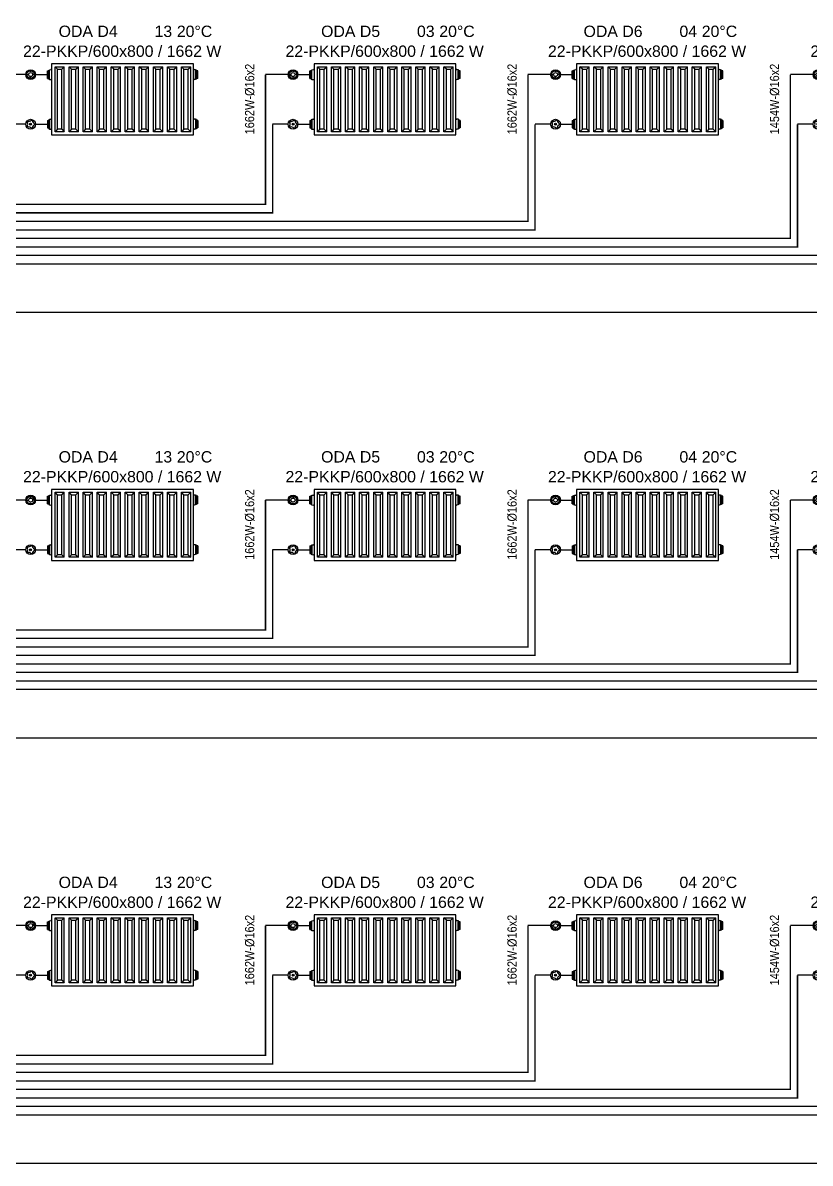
# Model space of a CAD drawing. Header units: centimetres. Extents: x -797 to 10101, y -12981 to 1521.
# Drawn here: x 5925 to 6480, y -3300 to -2496 of the extents above; entities that cross this region are included whole.
import ezdxf
from ezdxf.enums import TextEntityAlignment as Align

# ---------------------------------------------------------------- set-up
doc = ezdxf.new("R2010")
doc.units = ezdxf.units.CM
doc.linetypes.add('DASHED', pattern=[1.524, 1.27, -0.254])
doc.linetypes.add('ISITMA DONUS HATTI', pattern=[1.66, 1.57, -0.02, -0.07])
for name, color, linetype in [('MTY-ISITMA-DONUS-BORU', 30, 'ISITMA DONUS HATTI'), ('MTY-ISITMA-GIDIS-BORU', 10, 'Continuous'), ('MTY-RADYATÖR', 2, 'Continuous'), ('ROTAS-ISITMA-CAP', 41, 'Continuous'), ('ROTAS-ISITMA-DONUS', 30, 'DASHED'), ('ROTAS-ISITMA-GIDIS', 10, 'Continuous'), ('ROTAS-KAT-BANDI', 8, 'Continuous'), ('ROTAS-MASKE', 7, 'Continuous'), ('ROTAS-RADYATOR', 2, 'Continuous')]:
    doc.layers.add(name, color=color, linetype=linetype)
doc.styles.add('MTYCAPLT', font='arial.ttf', dxfattribs={"width": 0.65, "height": 1})
doc.styles.add('ROTAS', font='arial.ttf')

# ---------------------------------------------------------------- blocks, each defined once
blk = doc.blocks.new('MTY-RADYATOR KOLON')
at = {"layer": 'MTY-ISITMA-DONUS-BORU'}
for p, q in [((11, 22.5), (0, 22.5)), ((17.91, 22.5), (26.29, 22.5))]:
    blk.add_line(p, q, dxfattribs=at)
at = {"layer": 'MTY-ISITMA-GIDIS-BORU'}
for p, q in [((11, 57.5), (-5, 57.5)), ((17.91, 57.5), (26.29, 57.5))]:
    blk.add_line(p, q, dxfattribs=at)
at = {"layer": 'MTY-RADYATÖR', "color": 15}
for p, q in [((11.73, 57.5), (12.54, 57.5)), ((12.32, 58.39), (11.94, 58.54)), ((12.32, 56.61), (11.94, 56.46)), ((12.82, 59.14), (12.53, 59.42)), ((13.41, 60.01), (13.57, 59.64)), ((14.45, 60.22), (14.45, 59.41)), ((15.5, 60.01), (15.34, 59.64)), ((16.09, 59.14), (16.38, 59.42)), ((17.17, 57.5), (16.37, 57.5)), ((16.59, 58.39), (16.97, 58.54)), ((16.59, 56.61), (16.97, 56.46)), ((26.29, 60.16), (27.21, 60.16)), ((26.29, 58.83), (26.29, 60.16)), ((26.29, 58.83), (27.21, 58.83)), ((26.29, 56.17), (26.29, 58.83)), ((27.21, 60.16), (27.21, 60.72)), ((27.21, 60.72), (27.78, 60.72)), ((27.21, 58.83), (27.21, 60.16)), ((27.21, 56.17), (27.21, 58.83)), ((27.78, 60.95), (28.76, 61.02)), ((27.78, 60.72), (27.78, 60.95)), ((27.78, 54.28), (27.78, 60.72)), ((31.64, 17.21), (31.64, 63)), ((31.64, 63), (38.2, 63)), ((33.39, 61.25), (31.64, 63)), ((33.39, 18.96), (33.39, 61.25)), ((33.39, 61.25), (36.46, 61.25)), ((36.46, 61.25), (38.2, 63)), ((36.46, 18.96), (36.46, 61.25)), ((38.2, 17.21), (38.2, 63)), ((41.55, 17.21), (41.55, 63)), ((43.29, 61.25), (41.55, 63)), ((41.55, 63), (48.11, 63)), ((43.29, 18.96), (43.29, 61.25)), ((43.29, 61.25), (46.36, 61.25)), ((46.36, 61.25), (48.11, 63)), ((46.36, 18.96), (46.36, 61.25)), ((48.11, 17.21), (48.11, 63)), ((51.45, 17.21), (51.45, 63)), ((53.2, 61.25), (51.45, 63)), ((51.45, 63), (58.01, 63)), ((53.2, 18.96), (53.2, 61.25)), ((53.2, 61.25), (56.26, 61.25)), ((56.26, 61.25), (58.01, 63)), ((56.26, 18.96), (56.26, 61.25)), ((58.01, 17.21), (58.01, 63)), ((61.36, 17.21), (61.36, 63)), ((61.36, 63), (67.91, 63)), ((63.1, 61.25), (61.36, 63)), ((63.1, 18.96), (63.1, 61.25)), ((63.1, 61.25), (66.17, 61.25)), ((66.17, 61.25), (67.91, 63)), ((66.17, 18.96), (66.17, 61.25)), ((67.91, 17.21), (67.91, 63)), ((71.26, 17.21), (71.26, 63)), ((71.26, 63), (77.82, 63)), ((73, 61.25), (71.26, 63)), ((73, 18.96), (73, 61.25)), ((73, 61.25), (76.07, 61.25)), ((76.07, 61.25), (77.82, 63)), ((76.07, 18.96), (76.07, 61.25)), ((77.82, 17.21), (77.82, 63)), ((81.16, 17.21), (81.16, 63)), ((81.16, 63), (87.72, 63)), ((82.91, 61.25), (81.16, 63)), ((82.91, 18.96), (82.91, 61.25)), ((82.91, 61.25), (85.97, 61.25)), ((85.97, 61.25), (87.72, 63)), ((85.97, 18.96), (85.97, 61.25)), ((87.72, 17.21), (87.72, 63)), ((91.07, 17.21), (91.07, 63)), ((91.07, 63), (97.62, 63)), ((92.81, 61.25), (91.07, 63)), ((92.81, 18.96), (92.81, 61.25)), ((92.81, 61.25), (95.88, 61.25)), ((95.88, 61.25), (97.62, 63)), ((95.88, 18.96), (95.88, 61.25)), ((97.62, 17.21), (97.62, 63)), ((100.97, 17.21), (100.97, 63)), ((100.97, 63), (107.53, 63)), ((102.72, 61.25), (100.97, 63)), ((102.72, 18.96), (102.72, 61.25)), ((102.72, 61.25), (105.78, 61.25)), ((105.78, 61.25), (107.53, 63)), ((105.78, 18.96), (105.78, 61.25)), ((107.53, 17.21), (107.53, 63)), ((110.87, 17.21), (110.87, 63)), ((110.87, 63), (117.43, 63)), ((112.62, 61.25), (110.87, 63)), ((112.62, 18.96), (112.62, 61.25)), ((112.62, 61.25), (115.69, 61.25)), ((115.69, 61.25), (117.43, 63)), ((115.69, 18.96), (115.69, 61.25)), ((117.43, 17.21), (117.43, 63)), ((120.78, 17.21), (120.78, 63)), ((120.78, 63), (127.33, 63)), ((122.52, 61.25), (120.78, 63)), ((122.52, 18.96), (122.52, 61.25)), ((122.52, 61.25), (125.59, 61.25)), ((125.59, 61.25), (127.33, 63)), ((125.59, 18.96), (125.59, 61.25)), ((127.33, 17.21), (127.33, 63)), ((130.78, 60.95), (129.81, 61.02)), ((130.78, 60.72), (130.78, 60.95)), ((130.78, 54.28), (130.78, 60.72)), ((131.36, 60.72), (130.78, 60.72)), ((131.36, 60.16), (131.36, 60.72)), ((132.28, 60.16), (131.36, 60.16)), ((131.36, 58.83), (131.36, 60.16)), ((132.28, 58.83), (131.36, 58.83)), ((131.36, 56.17), (131.36, 58.83)), ((132.28, 58.83), (132.28, 60.16)), ((132.28, 56.17), (132.28, 58.83)), ((12.82, 55.86), (12.53, 55.58)), ((13.41, 54.99), (13.57, 55.36)), ((14.45, 54.78), (14.45, 55.59)), ((15.5, 54.99), (15.34, 55.36)), ((16.09, 55.86), (16.38, 55.58)), ((26.29, 56.17), (27.21, 56.17)), ((26.29, 54.84), (26.29, 56.17)), ((26.29, 54.84), (27.21, 54.84)), ((27.21, 54.84), (27.21, 56.17)), ((27.21, 54.28), (27.21, 54.84)), ((27.21, 54.28), (27.78, 54.28)), ((27.78, 54.05), (27.78, 54.28)), ((27.78, 54.05), (28.76, 53.98)), ((130.78, 54.05), (129.81, 53.98)), ((131.36, 54.28), (130.78, 54.28)), ((130.78, 54.05), (130.78, 54.28)), ((132.28, 56.17), (131.36, 56.17)), ((131.36, 54.84), (131.36, 56.17)), ((132.28, 54.84), (131.36, 54.84)), ((131.36, 54.28), (131.36, 54.84)), ((132.28, 54.84), (132.28, 56.17)), ((26.29, 25.16), (27.21, 25.16)), ((26.29, 25.16), (26.29, 23.83)), ((27.21, 25.72), (27.78, 25.72)), ((27.21, 25.72), (27.21, 25.16)), ((27.21, 25.16), (27.21, 23.83)), ((27.78, 25.95), (28.76, 26.02)), ((27.78, 25.95), (27.78, 25.72)), ((27.78, 25.72), (27.78, 19.28)), ((130.78, 25.95), (129.81, 26.02)), ((130.78, 25.95), (130.78, 25.72)), ((130.78, 25.72), (130.78, 19.28)), ((131.36, 25.72), (130.78, 25.72)), ((131.36, 25.72), (131.36, 25.16)), ((132.28, 25.16), (131.36, 25.16)), ((131.36, 25.16), (131.36, 23.83)), ((132.28, 25.16), (132.28, 23.83)), ((15.15, 22.5), (13.76, 22.5)), ((26.29, 23.83), (27.21, 23.83)), ((26.29, 23.83), (26.29, 21.17)), ((26.29, 21.17), (27.21, 21.17)), ((26.29, 21.17), (26.29, 19.84)), ((26.29, 19.84), (27.21, 19.84)), ((27.21, 23.83), (27.21, 21.17)), ((27.21, 21.17), (27.21, 19.84)), ((27.21, 19.84), (27.21, 19.28)), ((27.21, 19.28), (27.78, 19.28)), ((27.78, 19.28), (27.78, 19.05)), ((27.78, 19.05), (28.76, 18.98)), ((33.39, 18.96), (31.64, 17.21)), ((38.2, 17.21), (31.64, 17.21)), ((36.46, 18.96), (33.39, 18.96)), ((36.46, 18.96), (38.2, 17.21)), ((43.29, 18.96), (41.55, 17.21)), ((48.11, 17.21), (41.55, 17.21)), ((46.36, 18.96), (43.29, 18.96)), ((46.36, 18.96), (48.11, 17.21)), ((53.2, 18.96), (51.45, 17.21)), ((58.01, 17.21), (51.45, 17.21)), ((56.26, 18.96), (53.2, 18.96)), ((56.26, 18.96), (58.01, 17.21)), ((63.1, 18.96), (61.36, 17.21)), ((67.91, 17.21), (61.36, 17.21)), ((66.17, 18.96), (63.1, 18.96)), ((66.17, 18.96), (67.91, 17.21)), ((73, 18.96), (71.26, 17.21)), ((77.82, 17.21), (71.26, 17.21)), ((76.07, 18.96), (73, 18.96)), ((76.07, 18.96), (77.82, 17.21)), ((82.91, 18.96), (81.16, 17.21)), ((87.72, 17.21), (81.16, 17.21)), ((85.97, 18.96), (82.91, 18.96)), ((85.97, 18.96), (87.72, 17.21)), ((92.81, 18.96), (91.07, 17.21)), ((97.62, 17.21), (91.07, 17.21)), ((95.88, 18.96), (92.81, 18.96)), ((95.88, 18.96), (97.62, 17.21)), ((102.72, 18.96), (100.97, 17.21)), ((107.53, 17.21), (100.97, 17.21)), ((105.78, 18.96), (102.72, 18.96)), ((105.78, 18.96), (107.53, 17.21)), ((112.62, 18.96), (110.87, 17.21)), ((117.43, 17.21), (110.87, 17.21)), ((115.69, 18.96), (112.62, 18.96)), ((115.69, 18.96), (117.43, 17.21)), ((122.52, 18.96), (120.78, 17.21)), ((127.33, 17.21), (120.78, 17.21)), ((125.59, 18.96), (122.52, 18.96)), ((125.59, 18.96), (127.33, 17.21)), ((130.78, 19.05), (129.81, 18.98)), ((130.78, 19.28), (130.78, 19.05)), ((131.36, 19.28), (130.78, 19.28)), ((132.28, 23.83), (131.36, 23.83)), ((131.36, 23.83), (131.36, 21.17)), ((132.28, 21.17), (131.36, 21.17)), ((131.36, 21.17), (131.36, 19.84)), ((132.28, 19.84), (131.36, 19.84)), ((131.36, 19.84), (131.36, 19.28)), ((132.28, 23.83), (132.28, 21.17)), ((132.28, 21.17), (132.28, 19.84))]:
    blk.add_line(p, q, dxfattribs=at)
blk.add_lwpolyline([(129.28, 65), (29.28, 65), (29.28, 15), (129.28, 15)], close=True, dxfattribs=at)
for centre, radius in [((14.45, 57.5), 3.45), ((14.45, 57.5), 2.72), ((14.45, 57.5), 1.41), ((14.45, 22.5), 3.45), ((14.45, 22.5), 0.697)]:
    blk.add_circle(centre, radius, dxfattribs=at)
for centre, radius, start, end in [((28.72, 61.59), 0.575, 274, 350), ((129.85, 61.59), 0.575, 190, 266), ((28.72, 53.41), 0.575, 10, 86), ((129.85, 53.41), 0.575, 94, 170), ((12.56, 23.88), 0.622, 108, 180), ((12.51, 28.48), 4.01, 267.95709, 308.04291), ((15.18, 24.73), 0.622, 36, 108), ((18.46, 25.41), 2.8, 186.53646, 245.46354), ((28.72, 26.59), 0.575, 274, 350), ((129.85, 26.59), 0.575, 190, 266), ((10.28, 22.5), 2.15, 320.25319, 39.74681), ((12.56, 21.12), 0.622, 180, 252), ((13.06, 18.2), 2.44, 37.61136, 106.38864), ((15.18, 20.27), 0.622, 252, 324), ((18.28, 19.72), 2.6, 112.11155, 175.88845), ((16.79, 22.5), 0.622, 324, 36), ((28.72, 18.41), 0.575, 10, 86), ((129.85, 18.41), 0.575, 94, 170)]:
    blk.add_arc(centre, radius, start, end, dxfattribs=at)
at = {"layer": 'MTY-RADYATÖR', "color": 2, "style": 'MTYCAPLT', "width": 0.65}
for tag, p, height in [('MAHAL_001', (63.47, 86), 10), ('RAD_001', (69.58, 72.5), 10), ('NO_001', (33.87, 42.17), 15), ('DERECE_001', (86.3, 32.45), 10)]:
    blk.add_attdef(tag, p, '', height=height, dxfattribs=at)

msp = doc.modelspace()

# ---------------------------------------------------------------- linework, layer by layer
at = {"layer": 'ROTAS-ISITMA-DONUS', "ltscale": 12, "const_width": 1}
for points in [[(5164, -2565), (5164, -2666), (6656, -2666), (6656, -2567.5)], [(5178, -2565), (5178, -2654), (6471, -2654), (6471, -2567.5)], [(5192, -2565), (5192, -2642), (6286, -2642), (6286, -2567.5)], [(5206, -2565), (5206, -2630), (6101, -2630), (6101, -2567.5)], [(5164, -2865), (5164, -2966), (6656, -2966), (6656, -2867.5)], [(5178, -2865), (5178, -2954), (6471, -2954), (6471, -2867.5)], [(5192, -2865), (5192, -2942), (6286, -2942), (6286, -2867.5)], [(5206, -2865), (5206, -2930), (6101, -2930), (6101, -2867.5)], [(5164, -3165), (5164, -3266), (6656, -3266), (6656, -3167.5)], [(5178, -3165), (5178, -3254), (6471, -3254), (6471, -3167.5)], [(5192, -3165), (5192, -3242), (6286, -3242), (6286, -3167.5)], [(5206, -3165), (5206, -3230), (6101, -3230), (6101, -3167.5)]]:
    msp.add_lwpolyline(points, dxfattribs=at)
at = {"layer": 'ROTAS-ISITMA-GIDIS', "const_width": 1}
for points in [[(5170, -2565), (5170, -2660), (6651, -2660), (6651, -2532.5)], [(5184, -2565), (5184, -2648), (6466, -2648), (6466, -2532.5)], [(5198, -2565), (5198, -2636), (6281, -2636), (6281, -2532.5)], [(5212, -2565), (5212, -2624), (6096, -2624), (6096, -2532.5)], [(5170, -2865), (5170, -2960), (6651, -2960), (6651, -2832.5)], [(5184, -2865), (5184, -2948), (6466, -2948), (6466, -2832.5)], [(5198, -2865), (5198, -2936), (6281, -2936), (6281, -2832.5)], [(5212, -2865), (5212, -2924), (6096, -2924), (6096, -2832.5)], [(5170, -3165), (5170, -3260), (6651, -3260), (6651, -3132.5)], [(5184, -3165), (5184, -3248), (6466, -3248), (6466, -3132.5)], [(5198, -3165), (5198, -3236), (6281, -3236), (6281, -3132.5)], [(5212, -3165), (5212, -3224), (6096, -3224), (6096, -3132.5)]]:
    msp.add_lwpolyline(points, dxfattribs=at)
at = {"layer": 'ROTAS-KAT-BANDI'}
for points in [[(2000, -2700), (7400, -2700)], [(2000, -3000), (7400, -3000)], [(2000, -3300), (7400, -3300)]]:
    msp.add_lwpolyline(points, dxfattribs=at)

# ---------------------------------------------------------------- block references
at = {"layer": 'ROTAS-RADYATOR'}
ref = msp.add_blockref('MTY-RADYATOR KOLON', (6471, -2590), dxfattribs=at)
ref.add_attrib('RAD_001', '22-PKKP/600x700 / 1454 W', dxfattribs={"layer": 'MTY-RADYATÖR', "color": 2, "height": 8, "style": 'MTYCAPLT'}).set_placement((6550, -2516), align=Align.MIDDLE_CENTER)
ref.add_attrib('NO_001', '02', dxfattribs={"layer": 'MTY-RADYATÖR', "color": 2, "height": 8, "style": 'MTYCAPLT'}).set_placement((6579, -2502), align=Align.MIDDLE_CENTER)
ref.add_attrib('DERECE_001', '20°C', dxfattribs={"layer": 'MTY-RADYATÖR', "color": 2, "height": 8, "style": 'MTYCAPLT'}).set_placement((6601, -2502), align=Align.MIDDLE_CENTER)
ref.add_attrib('MAHAL_001', 'SALON D7', dxfattribs={"layer": 'MTY-RADYATÖR', "color": 2, "height": 8, "style": 'MTYCAPLT'}).set_placement((6526, -2502), align=Align.MIDDLE_CENTER)
ref = msp.add_blockref('MTY-RADYATOR KOLON', (6471, -2890), dxfattribs=at)
ref.add_attrib('RAD_001', '22-PKKP/600x700 / 1454 W', dxfattribs={"layer": 'MTY-RADYATÖR', "color": 2, "height": 8, "style": 'MTYCAPLT'}).set_placement((6550, -2816), align=Align.MIDDLE_CENTER)
ref.add_attrib('NO_001', '02', dxfattribs={"layer": 'MTY-RADYATÖR', "color": 2, "height": 8, "style": 'MTYCAPLT'}).set_placement((6579, -2802), align=Align.MIDDLE_CENTER)
ref.add_attrib('DERECE_001', '20°C', dxfattribs={"layer": 'MTY-RADYATÖR', "color": 2, "height": 8, "style": 'MTYCAPLT'}).set_placement((6601, -2802), align=Align.MIDDLE_CENTER)
ref.add_attrib('MAHAL_001', 'SALON D7', dxfattribs={"layer": 'MTY-RADYATÖR', "color": 2, "height": 8, "style": 'MTYCAPLT'}).set_placement((6526, -2802), align=Align.MIDDLE_CENTER)
ref = msp.add_blockref('MTY-RADYATOR KOLON', (6471, -3190), dxfattribs=at)
ref.add_attrib('RAD_001', '22-PKKP/600x700 / 1454 W', dxfattribs={"layer": 'MTY-RADYATÖR', "color": 2, "height": 8, "style": 'MTYCAPLT'}).set_placement((6550, -3116), align=Align.MIDDLE_CENTER)
ref.add_attrib('NO_001', '02', dxfattribs={"layer": 'MTY-RADYATÖR', "color": 2, "height": 8, "style": 'MTYCAPLT'}).set_placement((6579, -3102), align=Align.MIDDLE_CENTER)
ref.add_attrib('DERECE_001', '20°C', dxfattribs={"layer": 'MTY-RADYATÖR', "color": 2, "height": 8, "style": 'MTYCAPLT'}).set_placement((6601, -3102), align=Align.MIDDLE_CENTER)
ref.add_attrib('MAHAL_001', 'SALON D7', dxfattribs={"layer": 'MTY-RADYATÖR', "color": 2, "height": 8, "style": 'MTYCAPLT'}).set_placement((6526, -3102), align=Align.MIDDLE_CENTER)

# ---------------------------------------------------------------- wipeouts: each hides what was drawn before it
for points in [[(5933.4, -2522), (6052.6, -2522), (6052.6, -2510), (5933.4, -2510)], [(6118.4, -2522), (6237.6, -2522), (6237.6, -2510), (6118.4, -2510)], [(6303.4, -2522), (6422.6, -2522), (6422.6, -2510), (6303.4, -2510)], [(5933.4, -2822), (6052.6, -2822), (6052.6, -2810), (5933.4, -2810)], [(6118.4, -2822), (6237.6, -2822), (6237.6, -2810), (6118.4, -2810)], [(6303.4, -2822), (6422.6, -2822), (6422.6, -2810), (6303.4, -2810)], [(5933.4, -3122), (6052.6, -3122), (6052.6, -3110), (5933.4, -3110)], [(6118.4, -3122), (6237.6, -3122), (6237.6, -3110), (6118.4, -3110)], [(6303.4, -3122), (6422.6, -3122), (6422.6, -3110), (6303.4, -3110)]]:
    msp.add_wipeout(points).dxf.layer = 'ROTAS-MASKE'

# ---------------------------------------------------------------- next in the draw order: wipeouts: each hides what was drawn before it
for points in [[(5952.6, -2508), (5985.4, -2508), (5985.4, -2496), (5952.6, -2496)], [(6015.2, -2508), (6028.8, -2508), (6028.8, -2496), (6015.2, -2496)], [(6137.6, -2508), (6170.4, -2508), (6170.4, -2496), (6137.6, -2496)], [(6200.2, -2508), (6213.8, -2508), (6213.8, -2496), (6200.2, -2496)], [(6322.6, -2508), (6355.4, -2508), (6355.4, -2496), (6322.6, -2496)], [(6385.2, -2508), (6398.8, -2508), (6398.8, -2496), (6385.2, -2496)], [(6091.62, -2571.23), (6091.62, -2531.52), (6081.88, -2531.52), (6081.88, -2571.23)], [(6276.62, -2571.23), (6276.62, -2531.52), (6266.88, -2531.52), (6266.88, -2571.23)], [(6461.62, -2571.23), (6461.62, -2531.52), (6451.88, -2531.52), (6451.88, -2571.23)], [(5952.6, -2808), (5985.4, -2808), (5985.4, -2796), (5952.6, -2796)], [(6015.2, -2808), (6028.8, -2808), (6028.8, -2796), (6015.2, -2796)], [(6137.6, -2808), (6170.4, -2808), (6170.4, -2796), (6137.6, -2796)], [(6200.2, -2808), (6213.8, -2808), (6213.8, -2796), (6200.2, -2796)], [(6322.6, -2808), (6355.4, -2808), (6355.4, -2796), (6322.6, -2796)], [(6385.2, -2808), (6398.8, -2808), (6398.8, -2796), (6385.2, -2796)], [(6091.62, -2871.23), (6091.62, -2831.52), (6081.88, -2831.52), (6081.88, -2871.23)], [(6276.62, -2871.23), (6276.62, -2831.52), (6266.88, -2831.52), (6266.88, -2871.23)], [(6461.62, -2871.23), (6461.62, -2831.52), (6451.88, -2831.52), (6451.88, -2871.23)], [(5952.6, -3108), (5985.4, -3108), (5985.4, -3096), (5952.6, -3096)], [(6015.2, -3108), (6028.8, -3108), (6028.8, -3096), (6015.2, -3096)], [(6137.6, -3108), (6170.4, -3108), (6170.4, -3096), (6137.6, -3096)], [(6200.2, -3108), (6213.8, -3108), (6213.8, -3096), (6200.2, -3096)], [(6322.6, -3108), (6355.4, -3108), (6355.4, -3096), (6322.6, -3096)], [(6385.2, -3108), (6398.8, -3108), (6398.8, -3096), (6385.2, -3096)], [(6091.62, -3171.23), (6091.62, -3131.52), (6081.88, -3131.52), (6081.88, -3171.23)], [(6276.62, -3171.23), (6276.62, -3131.52), (6266.88, -3131.52), (6266.88, -3171.23)], [(6461.62, -3171.23), (6461.62, -3131.52), (6451.88, -3131.52), (6451.88, -3171.23)]]:
    msp.add_wipeout(points).dxf.layer = 'ROTAS-MASKE'

# ---------------------------------------------------------------- next in the draw order: texts
at = {"layer": 'ROTAS-ISITMA-CAP', "style": 'ROTAS', "width": 0.85}
for s, p in [('1662W-Ø16x2', (6090, -2549.75)), ('1662W-Ø16x2', (6275, -2549.75)), ('1454W-Ø16x2', (6460, -2549.75)), ('1662W-Ø16x2', (6090, -2849.75)), ('1662W-Ø16x2', (6275, -2849.75)), ('1454W-Ø16x2', (6460, -2849.75)), ('1662W-Ø16x2', (6090, -3149.75)), ('1662W-Ø16x2', (6275, -3149.75)), ('1454W-Ø16x2', (6460, -3149.75))]:
    msp.add_text(s, height=6.5, rotation=90, dxfattribs=at).set_placement(p, align=Align.BOTTOM_CENTER)

# ---------------------------------------------------------------- next in the draw order: wipeouts: each hides what was drawn before it
for points in [[(6032.4, -2508), (6055.6, -2508), (6055.6, -2496), (6032.4, -2496)], [(6217.4, -2508), (6240.6, -2508), (6240.6, -2496), (6217.4, -2496)], [(6402.4, -2508), (6425.6, -2508), (6425.6, -2496), (6402.4, -2496)], [(6032.4, -2808), (6055.6, -2808), (6055.6, -2796), (6032.4, -2796)], [(6217.4, -2808), (6240.6, -2808), (6240.6, -2796), (6217.4, -2796)], [(6402.4, -2808), (6425.6, -2808), (6425.6, -2796), (6402.4, -2796)], [(6032.4, -3108), (6055.6, -3108), (6055.6, -3096), (6032.4, -3096)], [(6217.4, -3108), (6240.6, -3108), (6240.6, -3096), (6217.4, -3096)], [(6402.4, -3108), (6425.6, -3108), (6425.6, -3096), (6402.4, -3096)]]:
    msp.add_wipeout(points).dxf.layer = 'ROTAS-MASKE'

# ---------------------------------------------------------------- next in the draw order: block references
at = {"layer": 'ROTAS-RADYATOR'}
ref = msp.add_blockref('MTY-RADYATOR KOLON', (5916, -2590), dxfattribs=at)
ref.add_attrib('RAD_001', '22-PKKP/600x800 / 1662 W', dxfattribs={"layer": 'MTY-RADYATÖR', "color": 2, "height": 8, "style": 'MTYCAPLT'}).set_placement((5995, -2516), align=Align.MIDDLE_CENTER)
ref.add_attrib('NO_001', '13', dxfattribs={"layer": 'MTY-RADYATÖR', "color": 2, "height": 8, "style": 'MTYCAPLT'}).set_placement((6024, -2502), align=Align.MIDDLE_CENTER)
ref.add_attrib('DERECE_001', '20°C', dxfattribs={"layer": 'MTY-RADYATÖR', "color": 2, "height": 8, "style": 'MTYCAPLT'}).set_placement((6046, -2502), align=Align.MIDDLE_CENTER)
ref.add_attrib('MAHAL_001', 'ODA D4', dxfattribs={"layer": 'MTY-RADYATÖR', "color": 2, "height": 8, "style": 'MTYCAPLT'}).set_placement((5971, -2502), align=Align.MIDDLE_CENTER)
ref = msp.add_blockref('MTY-RADYATOR KOLON', (6101, -2590), dxfattribs=at)
ref.add_attrib('RAD_001', '22-PKKP/600x800 / 1662 W', dxfattribs={"layer": 'MTY-RADYATÖR', "color": 2, "height": 8, "style": 'MTYCAPLT'}).set_placement((6180, -2516), align=Align.MIDDLE_CENTER)
ref.add_attrib('NO_001', '03', dxfattribs={"layer": 'MTY-RADYATÖR', "color": 2, "height": 8, "style": 'MTYCAPLT'}).set_placement((6209, -2502), align=Align.MIDDLE_CENTER)
ref.add_attrib('DERECE_001', '20°C', dxfattribs={"layer": 'MTY-RADYATÖR', "color": 2, "height": 8, "style": 'MTYCAPLT'}).set_placement((6231, -2502), align=Align.MIDDLE_CENTER)
ref.add_attrib('MAHAL_001', 'ODA D5', dxfattribs={"layer": 'MTY-RADYATÖR', "color": 2, "height": 8, "style": 'MTYCAPLT'}).set_placement((6156, -2502), align=Align.MIDDLE_CENTER)
ref = msp.add_blockref('MTY-RADYATOR KOLON', (6286, -2590), dxfattribs=at)
ref.add_attrib('RAD_001', '22-PKKP/600x800 / 1662 W', dxfattribs={"layer": 'MTY-RADYATÖR', "color": 2, "height": 8, "style": 'MTYCAPLT'}).set_placement((6365, -2516), align=Align.MIDDLE_CENTER)
ref.add_attrib('NO_001', '04', dxfattribs={"layer": 'MTY-RADYATÖR', "color": 2, "height": 8, "style": 'MTYCAPLT'}).set_placement((6394, -2502), align=Align.MIDDLE_CENTER)
ref.add_attrib('DERECE_001', '20°C', dxfattribs={"layer": 'MTY-RADYATÖR', "color": 2, "height": 8, "style": 'MTYCAPLT'}).set_placement((6416, -2502), align=Align.MIDDLE_CENTER)
ref.add_attrib('MAHAL_001', 'ODA D6', dxfattribs={"layer": 'MTY-RADYATÖR', "color": 2, "height": 8, "style": 'MTYCAPLT'}).set_placement((6341, -2502), align=Align.MIDDLE_CENTER)
ref = msp.add_blockref('MTY-RADYATOR KOLON', (5916, -2890), dxfattribs=at)
ref.add_attrib('RAD_001', '22-PKKP/600x800 / 1662 W', dxfattribs={"layer": 'MTY-RADYATÖR', "color": 2, "height": 8, "style": 'MTYCAPLT'}).set_placement((5995, -2816), align=Align.MIDDLE_CENTER)
ref.add_attrib('NO_001', '13', dxfattribs={"layer": 'MTY-RADYATÖR', "color": 2, "height": 8, "style": 'MTYCAPLT'}).set_placement((6024, -2802), align=Align.MIDDLE_CENTER)
ref.add_attrib('DERECE_001', '20°C', dxfattribs={"layer": 'MTY-RADYATÖR', "color": 2, "height": 8, "style": 'MTYCAPLT'}).set_placement((6046, -2802), align=Align.MIDDLE_CENTER)
ref.add_attrib('MAHAL_001', 'ODA D4', dxfattribs={"layer": 'MTY-RADYATÖR', "color": 2, "height": 8, "style": 'MTYCAPLT'}).set_placement((5971, -2802), align=Align.MIDDLE_CENTER)
ref = msp.add_blockref('MTY-RADYATOR KOLON', (6101, -2890), dxfattribs=at)
ref.add_attrib('RAD_001', '22-PKKP/600x800 / 1662 W', dxfattribs={"layer": 'MTY-RADYATÖR', "color": 2, "height": 8, "style": 'MTYCAPLT'}).set_placement((6180, -2816), align=Align.MIDDLE_CENTER)
ref.add_attrib('NO_001', '03', dxfattribs={"layer": 'MTY-RADYATÖR', "color": 2, "height": 8, "style": 'MTYCAPLT'}).set_placement((6209, -2802), align=Align.MIDDLE_CENTER)
ref.add_attrib('DERECE_001', '20°C', dxfattribs={"layer": 'MTY-RADYATÖR', "color": 2, "height": 8, "style": 'MTYCAPLT'}).set_placement((6231, -2802), align=Align.MIDDLE_CENTER)
ref.add_attrib('MAHAL_001', 'ODA D5', dxfattribs={"layer": 'MTY-RADYATÖR', "color": 2, "height": 8, "style": 'MTYCAPLT'}).set_placement((6156, -2802), align=Align.MIDDLE_CENTER)
ref = msp.add_blockref('MTY-RADYATOR KOLON', (6286, -2890), dxfattribs=at)
ref.add_attrib('RAD_001', '22-PKKP/600x800 / 1662 W', dxfattribs={"layer": 'MTY-RADYATÖR', "color": 2, "height": 8, "style": 'MTYCAPLT'}).set_placement((6365, -2816), align=Align.MIDDLE_CENTER)
ref.add_attrib('NO_001', '04', dxfattribs={"layer": 'MTY-RADYATÖR', "color": 2, "height": 8, "style": 'MTYCAPLT'}).set_placement((6394, -2802), align=Align.MIDDLE_CENTER)
ref.add_attrib('DERECE_001', '20°C', dxfattribs={"layer": 'MTY-RADYATÖR', "color": 2, "height": 8, "style": 'MTYCAPLT'}).set_placement((6416, -2802), align=Align.MIDDLE_CENTER)
ref.add_attrib('MAHAL_001', 'ODA D6', dxfattribs={"layer": 'MTY-RADYATÖR', "color": 2, "height": 8, "style": 'MTYCAPLT'}).set_placement((6341, -2802), align=Align.MIDDLE_CENTER)
ref = msp.add_blockref('MTY-RADYATOR KOLON', (5916, -3190), dxfattribs=at)
ref.add_attrib('RAD_001', '22-PKKP/600x800 / 1662 W', dxfattribs={"layer": 'MTY-RADYATÖR', "color": 2, "height": 8, "style": 'MTYCAPLT'}).set_placement((5995, -3116), align=Align.MIDDLE_CENTER)
ref.add_attrib('NO_001', '13', dxfattribs={"layer": 'MTY-RADYATÖR', "color": 2, "height": 8, "style": 'MTYCAPLT'}).set_placement((6024, -3102), align=Align.MIDDLE_CENTER)
ref.add_attrib('DERECE_001', '20°C', dxfattribs={"layer": 'MTY-RADYATÖR', "color": 2, "height": 8, "style": 'MTYCAPLT'}).set_placement((6046, -3102), align=Align.MIDDLE_CENTER)
ref.add_attrib('MAHAL_001', 'ODA D4', dxfattribs={"layer": 'MTY-RADYATÖR', "color": 2, "height": 8, "style": 'MTYCAPLT'}).set_placement((5971, -3102), align=Align.MIDDLE_CENTER)
ref = msp.add_blockref('MTY-RADYATOR KOLON', (6101, -3190), dxfattribs=at)
ref.add_attrib('RAD_001', '22-PKKP/600x800 / 1662 W', dxfattribs={"layer": 'MTY-RADYATÖR', "color": 2, "height": 8, "style": 'MTYCAPLT'}).set_placement((6180, -3116), align=Align.MIDDLE_CENTER)
ref.add_attrib('NO_001', '03', dxfattribs={"layer": 'MTY-RADYATÖR', "color": 2, "height": 8, "style": 'MTYCAPLT'}).set_placement((6209, -3102), align=Align.MIDDLE_CENTER)
ref.add_attrib('DERECE_001', '20°C', dxfattribs={"layer": 'MTY-RADYATÖR', "color": 2, "height": 8, "style": 'MTYCAPLT'}).set_placement((6231, -3102), align=Align.MIDDLE_CENTER)
ref.add_attrib('MAHAL_001', 'ODA D5', dxfattribs={"layer": 'MTY-RADYATÖR', "color": 2, "height": 8, "style": 'MTYCAPLT'}).set_placement((6156, -3102), align=Align.MIDDLE_CENTER)
ref = msp.add_blockref('MTY-RADYATOR KOLON', (6286, -3190), dxfattribs=at)
ref.add_attrib('RAD_001', '22-PKKP/600x800 / 1662 W', dxfattribs={"layer": 'MTY-RADYATÖR', "color": 2, "height": 8, "style": 'MTYCAPLT'}).set_placement((6365, -3116), align=Align.MIDDLE_CENTER)
ref.add_attrib('NO_001', '04', dxfattribs={"layer": 'MTY-RADYATÖR', "color": 2, "height": 8, "style": 'MTYCAPLT'}).set_placement((6394, -3102), align=Align.MIDDLE_CENTER)
ref.add_attrib('DERECE_001', '20°C', dxfattribs={"layer": 'MTY-RADYATÖR', "color": 2, "height": 8, "style": 'MTYCAPLT'}).set_placement((6416, -3102), align=Align.MIDDLE_CENTER)
ref.add_attrib('MAHAL_001', 'ODA D6', dxfattribs={"layer": 'MTY-RADYATÖR', "color": 2, "height": 8, "style": 'MTYCAPLT'}).set_placement((6341, -3102), align=Align.MIDDLE_CENTER)

doc.saveas('drawing.dxf')
